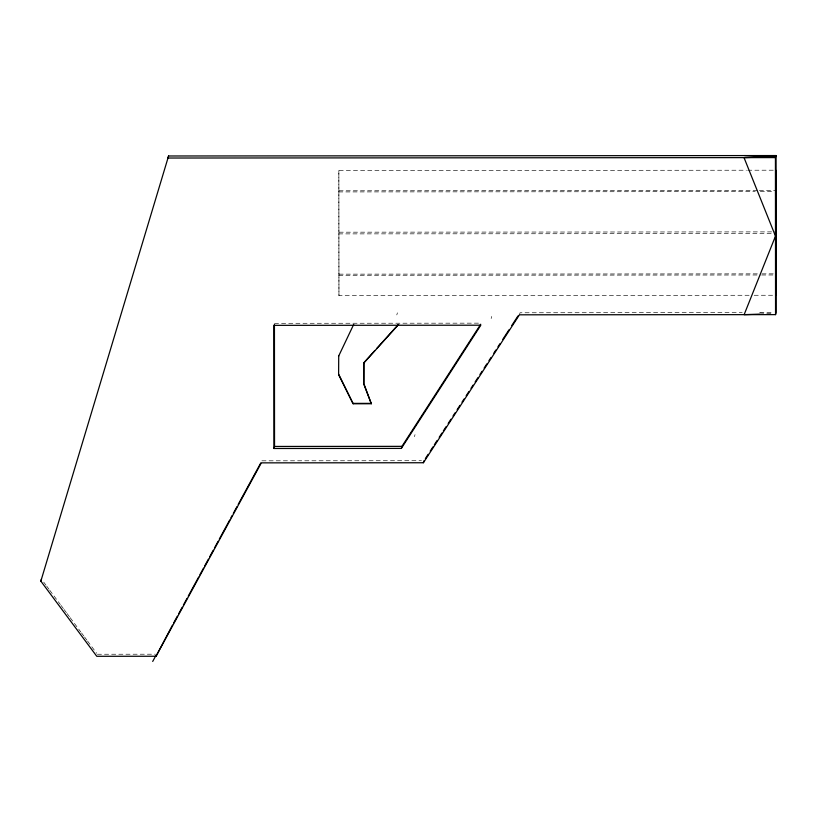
<?xml version="1.0" encoding="UTF-8"?>
<svg xmlns="http://www.w3.org/2000/svg" width="817" height="817" viewBox="0 0 817 817"><rect width="100%" height="100%" fill="white"/><g stroke="black" fill="none" stroke-linecap="round" stroke-linejoin="round"><path stroke-width="0.61" stroke-dasharray="4.08 3.06" d="M749.097 295.274L338.953 295.57L338.861 170.518L746.452 170.222M338.953 295.57L338.861 170.518M396.796 314.902L397.399 312.85M414.433 436.676L415.026 434.634M491.15 318.518L491.752 316.465M519.449 314.811L520.051 312.768L742.193 312.605M747.729 170.222L774.475 170.202M339.045 190.79L758.105 190.494M759.371 190.494L775.936 190.484M338.718 191.924L755.225 191.627M760.31 191.627L774.322 191.617M339.157 232.191L774.771 231.885M338.667 233.887L774.271 233.58M339.106 274.155L760.709 273.858M761.985 273.858L774.72 273.848M338.779 275.288L760.372 274.992M761.648 274.992L775.66 274.982M754.193 295.274L775.844 295.254M759.81 312.594L773.638 312.584M274.441 323.307L481.417 323.154M261.93 460.819L421.449 460.706M97.386 654.243L155.383 654.203M759.667 313.085L773.362 313.524M43.72 582.143L45.987 585.186M46.743 586.208L49.01 589.251M49.766 590.272L60.346 604.488M61.101 605.499L63.369 608.553M64.124 609.564L66.391 612.607M67.147 613.628L69.414 616.672M70.17 617.693L80.75 631.909M81.506 632.92L83.783 635.963M84.539 636.984L86.806 640.028M87.562 641.049L96.631 653.232"/><path stroke-width="1.23" d="M40.85 581.142L168.588 155.986L776.038 155.557L776.15 312.584L775.547 314.627L519.449 314.811L423.4 462.749L261.328 462.861L156.037 656.255L96.784 656.296L40.85 581.142L41.453 579.1M168.588 155.986L167.985 158.028L775.435 157.599L776.038 155.557M156.037 656.255L172.469 625.138M273.93 448.492L273.838 325.35L480.815 325.207L401.351 448.41L273.93 448.492L274.532 446.45L274.441 324.574M374.921 350.462L363.831 362.758L363.851 383.633L371.316 403.761L353.138 403.782L338.616 374.697L338.718 355.824M371.316 403.761L363.739 384.021L363.831 362.758M353.138 403.782L338.728 374.309M401.351 448.41L401.954 446.358L480.723 324.226M423.4 462.749L423.992 460.706M338.595 356.212L353.71 324.41M152.697 661.443L156.078 655.244M173.684 622.901L177.33 616.202M178.555 613.965L182.201 607.256M183.416 605.019L187.073 598.31M188.288 596.073L198.633 577.078M199.848 574.841L203.504 568.132M204.72 565.895L208.376 559.185M209.591 556.949L213.237 550.249M214.463 548.013L218.108 541.303M219.324 539.067L229.679 520.061M230.894 517.825L232.11 515.588M233.325 513.352L236.981 506.652M238.196 504.416L260.715 463.055M425.381 458.572L428.139 454.313M430.212 451.127L432.979 446.868M434.358 444.734L437.126 440.475M439.199 437.289L441.966 433.03M443.345 430.906L446.113 426.648M448.186 423.451L450.943 419.192M453.016 416.006L455.089 412.81M457.163 409.613L459.93 405.355M462.003 402.168L464.076 398.972M466.15 395.775L468.917 391.527M470.99 388.33L473.063 385.134M475.137 381.947L477.894 377.689M479.967 374.492L482.04 371.306M484.113 368.11L486.881 363.851M488.954 360.654L491.027 357.468M493.795 353.21L495.868 350.013M497.941 346.827L500.014 343.63M502.782 339.372L509.001 329.792M511.759 325.534L517.978 315.954M376.637 348.573L397.971 324.941M363.718 363.146L398.706 324.38M759.361 314.147L744.134 314.657L775.496 236.113L744.011 157.62L775.731 156.578L744.614 155.577M353.25 403.384L371.429 403.373M274.532 446.45L401.954 446.358M775.435 157.599L775.547 314.627M775.599 191.617L775.844 295.254L775.752 170.202L775.599 191.617"/></g></svg>
